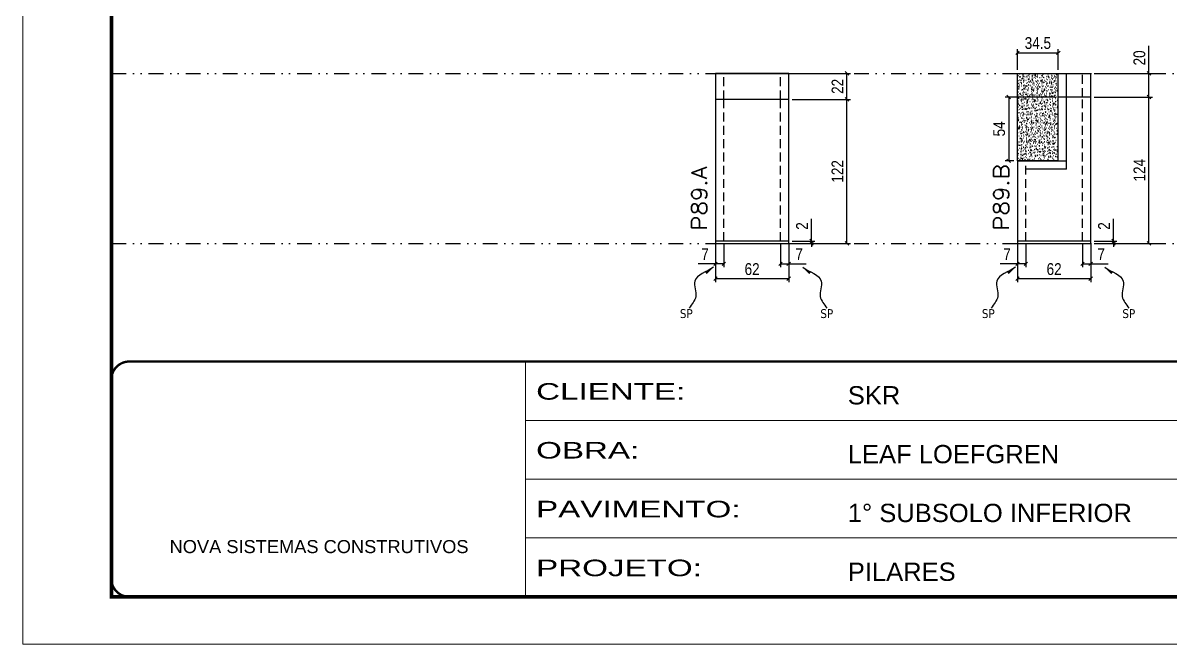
# Model space of a CAD drawing. Extents: x 14400 to 27878, y -21631 to 6985.
# Drawn here: x 17597 to 18569, y -11294 to -10768 of the extents above; entities that cross this region are included whole.
import ezdxf

# ---------------------------------------------------------------- set-up
doc = ezdxf.new("R2010")
doc.units = 0
for name, pattern in [('CONTINUO', [0]), ('DASHED', [0.75, 0.5, -0.25]), ('DIVIDE2', [0.625, 0.25, -0.125, 0, -0.125, 0, -0.125]), ('HIDDEN', [0.375, 0.25, -0.125])]:
    doc.linetypes.add(name, pattern=pattern)
for name, color, linetype in [('COTA', 241, 'Continuous'), ('Nível', 160, 'Continuous'), ('Painéis', 200, 'Continuous'), ('SARR_2.2x7', 40, 'Continuous'), ('Sarrafo de Pressão', 42, 'HIDDEN'), ('texto', 7, 'Continuous')]:
    doc.layers.add(name, color=color, linetype=linetype)
for name, color, linetype, lineweight in [('Folhas', 255, 'Continuous', 9), ('SARRAFO DE PRESSAO', 251, 'DASHED', 9), ('Texto Seção', 7, 'Continuous', 15)]:
    doc.layers.add(name, color=color, linetype=linetype, lineweight=lineweight)
doc.styles.add('ARIAL', font='arial.ttf')
doc.styles.add('COTA TECNICA', font='techl___.ttf', dxfattribs={"height": 10})
doc.styles.add('COTA TECNICA-50', font='techl___.ttf', dxfattribs={"height": 10})
doc.styles.add('REGUA-120', font='ROMANS.shx', dxfattribs={"height": 15})
doc.styles.get("Standard").update_dxf_attribs({"font": 'arial.ttf'})
doc.styles.add('Tecnologia', font='')
doc.styles.get('Tecnologia').set_extended_font_data('Forgotten Futurist')
doc.dimstyles.new('COTA PAINEL-50', dxfattribs={"dimtxt": 10, "dimasz": 3, "dimexe": 3, "dimexo": 3, "dimgap": 3, "dimtad": 1, "dimdec": 1, "dimzin": 12, "dimdsep": 46, "dimtxsty": 'COTA TECNICA-50', "dimblk1": 'OBLIQUE', "dimblk2": 'OBLIQUE', "dimsah": 1, "dimcen": 0.9, "dimclrd": 4, "dimclre": 4, "dimclrt": 240, "dimadec": 1, "dimazin": 3, "dimtfac": 1, "dimtdec": 1, "dimtmove": 0, "dimatfit": 3, "dimfxl": 1, "dimtolj": 1, "dimtzin": 12, "dimarcsym": 0})
doc.dimstyles.new('PAINEL', dxfattribs={"dimtxt": 10, "dimasz": 3, "dimexe": 3, "dimexo": 3, "dimgap": 3, "dimtad": 1, "dimdec": 1, "dimzin": 12, "dimdsep": 46, "dimtxsty": 'COTA TECNICA', "dimblk1": 'OBLIQUE', "dimblk2": 'OBLIQUE', "dimsah": 1, "dimcen": 0.9, "dimclrd": 4, "dimclre": 4, "dimclrt": 240, "dimadec": 1, "dimazin": 3, "dimtfac": 1, "dimtdec": 1, "dimtmove": 0, "dimatfit": 3, "dimfxl": 1, "dimtolj": 1, "dimtzin": 12, "dimarcsym": 0})
doc.dimstyles.get("Standard").update_dxf_attribs({"dimtxt": 0.18, "dimasz": 0.18, "dimexe": 0.18, "dimexo": 0.0625, "dimgap": 0.09, "dimtad": 0, "dimtih": 1, "dimtoh": 1, "dimdec": 4, "dimzin": 0, "dimdsep": 46, "dimtxsty": 'Standard', "dimcen": 0.09, "dimadec": 0, "dimazin": 0, "dimtfac": 1, "dimtdec": 4, "dimtofl": 0, "dimtmove": 0, "dimatfit": 3, "dimfxl": 1, "dimtolj": 1, "dimtzin": 0, "dimarcsym": 0})

# ---------------------------------------------------------------- blocks, each defined once
blk = doc.blocks.new('9999999999')
at = {"color": 30, "linetype": 'CONTINUO'}
for p, q in [((98564.56, 34230.21), (98564.56, 34429.45)), ((98564.56, 34379.64), (99583.98, 34379.64)), ((98564.56, 34329.83), (99487.98, 34329.83)), ((98564.56, 34280.02), (99487.98, 34280.02))]:
    blk.add_line(p, q, dxfattribs=at)
at = {"color": 30, "linetype": 'CONTINUO', "const_width": 2}
blk.add_lwpolyline([(99583.98, 34230.21), (99583.98, 34414.45, 0.414214), (99568.98, 34429.45), (98228.98, 34429.45, 0.414214), (98213.98, 34414.45), (98213.98, 34245.21, 0.414214), (98228.98, 34230.21), (99583.98, 34230.21)], format="xyb", dxfattribs=at)
at = {"layer": 'Folhas'}
blk.add_lwpolyline([(98138.98, 34190.21), (99623.98, 34190.21), (99623.98, 35240.21), (98138.98, 35240.21)], close=True, dxfattribs=at)
at = {"layer": 'Folhas', "color": 30, "const_width": 3}
blk.add_lwpolyline([(98213.98, 34230.21), (99583.98, 34230.21), (99583.98, 35200.21), (98213.98, 35200.21)], close=True, dxfattribs=at)
at = {"color": 7, "linetype": 'Continuous', "ltscale": 5, "style": 'ARIAL'}
for s, height, p in [('SKR', 15.483, (98837.68, 34393.13)), ('LEAF LOEFGREN', 15.4829, (98837.68, 34343.32)), ('1° SUBSOLO INFERIOR', 15.4829, (98837.68, 34293.51)), ('NOVA SISTEMAS CONSTRUTIVOS', 11.0592, (98263.19, 34267.21)), ('PILARES', 15.483, (98837.68, 34243.7))]:
    blk.add_text(s, height=height, dxfattribs=at).set_placement(p)
at = {"layer": 'Folhas', "color": 7, "style": 'Tecnologia', "width": 1.5}
for s, p in [('CLIENTE:', (98573.65, 34397.17)), ('OBRA:', (98573.65, 34347.31)), ('PAVIMENTO:', (98573.65, 34297.5)), ('PROJETO:', (98573.65, 34247.69))]:
    blk.add_text(s, height=14, dxfattribs=at).set_placement(p)
blk = doc.blocks.new('_Oblique')
at = {"color": 0, "linetype": 'ByBlock', "lineweight": -2}
blk.add_line((-0.5, -0.5), (0.5, 0.5), dxfattribs=at)
blk = doc.blocks.new('*D1961')
at = {"layer": 'COTA', "color": 4, "lineweight": -2, "transparency": 16777216}
for p, q in [((18183.61, -10955.62), (18183.61, -10987.51)), ((18245.61, -10955.62), (18245.61, -10987.51)), ((18245.61, -10984.51), (18183.61, -10984.51))]:
    blk.add_line(p, q, dxfattribs=at)
at = {"layer": 'Defpoints', "color": 0, "transparency": 16777216}
for p in [(18183.61, -10952.62), (18245.61, -10952.62), (18183.61, -10984.51)]:
    blk.add_point(p, dxfattribs=at)
at = {"layer": 'COTA', "color": 4, "lineweight": -2, "transparency": 16777216, "xscale": 3, "yscale": 3, "zscale": 3, "rotation": 180}
blk.add_blockref('_Oblique', (18183.61, -10984.51), dxfattribs=at)
at = {"layer": 'COTA', "color": 4, "lineweight": -2, "transparency": 16777216, "xscale": 3, "yscale": 3, "zscale": 3}
blk.add_blockref('_Oblique', (18245.61, -10984.51), dxfattribs=at)
at = {"layer": 'COTA', "color": 240, "transparency": 16777216, "insert": (18214.61, -10976.41), "char_height": 10, "attachment_point": 5, "style": 'COTA TECNICA'}
blk.add_mtext('\\A1;62', dxfattribs=at)
blk = doc.blocks.new('*D1962')
at = {"layer": 'COTA', "color": 4, "lineweight": -2, "transparency": 16777216}
for p, q in [((18238.61, -10955.62), (18238.61, -10974.86)), ((18245.61, -10957.62), (18245.61, -10974.86)), ((18238.61, -10971.86), (18245.61, -10971.86)), ((18245.61, -10971.86), (18260.34, -10971.86))]:
    blk.add_line(p, q, dxfattribs=at)
at = {"layer": 'Defpoints', "color": 0, "transparency": 16777216}
for p in [(18238.61, -10952.62), (18245.61, -10954.62), (18245.61, -10971.86)]:
    blk.add_point(p, dxfattribs=at)
at = {"layer": 'COTA', "color": 4, "lineweight": -2, "transparency": 16777216, "xscale": 3, "yscale": 3, "zscale": 3, "rotation": 180}
blk.add_blockref('_Oblique', (18238.61, -10971.86), dxfattribs=at)
at = {"layer": 'COTA', "color": 4, "lineweight": -2, "transparency": 16777216, "xscale": 3, "yscale": 3, "zscale": 3}
blk.add_blockref('_Oblique', (18245.61, -10971.86), dxfattribs=at)
at = {"layer": 'COTA', "color": 240, "transparency": 16777216, "insert": (18254.47, -10963.78), "char_height": 10, "attachment_point": 5, "style": 'COTA TECNICA-50'}
blk.add_mtext('\\A1;7', dxfattribs=at)
blk = doc.blocks.new('*D1963')
at = {"layer": 'COTA', "color": 4, "lineweight": -2, "transparency": 16777216}
for p, q in [((18183.61, -10957.62), (18183.61, -10974.86)), ((18190.61, -10955.62), (18190.61, -10974.86)), ((18183.61, -10971.86), (18168.87, -10971.86)), ((18190.61, -10971.86), (18183.61, -10971.86))]:
    blk.add_line(p, q, dxfattribs=at)
at = {"layer": 'Defpoints', "color": 0, "transparency": 16777216}
for p in [(18183.61, -10954.62), (18190.61, -10952.62), (18183.61, -10971.86)]:
    blk.add_point(p, dxfattribs=at)
at = {"layer": 'COTA', "color": 4, "lineweight": -2, "transparency": 16777216, "xscale": 3, "yscale": 3, "zscale": 3, "rotation": 180}
blk.add_blockref('_Oblique', (18183.61, -10971.86), dxfattribs=at)
at = {"layer": 'COTA', "color": 4, "lineweight": -2, "transparency": 16777216, "xscale": 3, "yscale": 3, "zscale": 3}
blk.add_blockref('_Oblique', (18190.61, -10971.86), dxfattribs=at)
at = {"layer": 'COTA', "color": 240, "transparency": 16777216, "insert": (18174.74, -10963.78), "char_height": 10, "attachment_point": 5, "style": 'COTA TECNICA-50'}
blk.add_mtext('\\A1;7', dxfattribs=at)
blk = doc.blocks.new('*D1964')
at = {"layer": 'COTA', "color": 4, "lineweight": -2, "transparency": 16777216}
for p, q in [((18264.86, -10952.62), (18264.86, -10933.81)), ((18248.61, -10952.62), (18267.86, -10952.62)), ((18248.61, -10954.62), (18267.86, -10954.62)), ((18264.86, -10954.62), (18264.86, -10952.62)), ((18264.86, -10954.62), (18264.86, -10957.62))]:
    blk.add_line(p, q, dxfattribs=at)
at = {"layer": 'Defpoints', "color": 0, "transparency": 16777216}
for p in [(18245.61, -10952.62), (18245.61, -10954.62), (18264.86, -10954.62)]:
    blk.add_point(p, dxfattribs=at)
at = {"layer": 'COTA', "color": 4, "lineweight": -2, "transparency": 16777216, "xscale": 3, "yscale": 3, "zscale": 3}
for p, rotation in [((18264.86, -10952.62), 270), ((18264.86, -10954.62), 90)]:
    blk.add_blockref('_Oblique', p, dxfattribs=dict(at, rotation=rotation))
at = {"layer": 'COTA', "color": 240, "transparency": 16777216, "insert": (18256.86, -10939.87), "char_height": 10, "attachment_point": 5, "rotation": 90, "style": 'COTA TECNICA-50'}
blk.add_mtext('\\A1;2', dxfattribs=at)
blk = doc.blocks.new('*D1965')
at = {"layer": 'COTA', "color": 4, "linetype": 'ByBlock', "lineweight": -2, "transparency": 16777216}
for p, q in [((18248.61, -10832.62), (18297.97, -10832.62)), ((18294.97, -10954.62), (18294.97, -10832.62)), ((18248.61, -10954.62), (18297.97, -10954.62))]:
    blk.add_line(p, q, dxfattribs=at)
at = {"layer": 'Defpoints', "color": 0, "linetype": 'ByBlock', "transparency": 16777216}
for p in [(18245.61, -10832.62), (18294.97, -10832.62), (18245.61, -10954.62)]:
    blk.add_point(p, dxfattribs=at)
at = {"layer": 'COTA', "color": 4, "linetype": 'ByBlock', "lineweight": -2, "transparency": 16777216, "xscale": 3, "yscale": 3, "zscale": 3}
for p, rotation in [((18294.97, -10832.62), 90), ((18294.97, -10954.62), 270)]:
    blk.add_blockref('_Oblique', p, dxfattribs=dict(at, rotation=rotation))
at = {"layer": 'COTA', "color": 240, "linetype": 'ByBlock', "transparency": 16777216, "insert": (18286.91, -10893.62), "char_height": 10, "attachment_point": 5, "rotation": 90, "style": 'COTA TECNICA'}
blk.add_mtext('\\A1;122', dxfattribs=at)
blk = doc.blocks.new('*D1966')
at = {"layer": 'COTA', "color": 4, "linetype": 'ByBlock', "lineweight": -2, "transparency": 16777216}
for p, q in [((18248.61, -10832.62), (18297.97, -10832.62)), ((18294.97, -10954.62), (18294.97, -10832.62)), ((18248.61, -10954.62), (18297.97, -10954.62))]:
    blk.add_line(p, q, dxfattribs=at)
at = {"layer": 'Defpoints', "color": 0, "linetype": 'ByBlock', "transparency": 16777216}
for p in [(18245.61, -10832.62), (18294.97, -10832.62), (18245.61, -10954.62)]:
    blk.add_point(p, dxfattribs=at)
at = {"layer": 'COTA', "color": 4, "linetype": 'ByBlock', "lineweight": -2, "transparency": 16777216, "xscale": 3, "yscale": 3, "zscale": 3}
for p, rotation in [((18294.97, -10832.62), 90), ((18294.97, -10954.62), 270)]:
    blk.add_blockref('_Oblique', p, dxfattribs=dict(at, rotation=rotation))
at = {"layer": 'COTA', "color": 240, "linetype": 'ByBlock', "transparency": 16777216, "insert": (18286.91, -10893.62), "char_height": 10, "attachment_point": 5, "rotation": 90, "style": 'COTA TECNICA'}
blk.add_mtext('\\A1;122', dxfattribs=at)
blk = doc.blocks.new('*D1967')
at = {"layer": 'COTA', "color": 4, "lineweight": -2, "transparency": 16777216}
for p, q in [((18439.41, -10955.62), (18439.41, -10987.51)), ((18501.41, -10955.62), (18501.41, -10987.51)), ((18501.41, -10984.51), (18439.41, -10984.51))]:
    blk.add_line(p, q, dxfattribs=at)
at = {"layer": 'Defpoints', "color": 0, "transparency": 16777216}
for p in [(18439.41, -10952.62), (18501.41, -10952.62), (18439.41, -10984.51)]:
    blk.add_point(p, dxfattribs=at)
at = {"layer": 'COTA', "color": 4, "lineweight": -2, "transparency": 16777216, "xscale": 3, "yscale": 3, "zscale": 3, "rotation": 180}
blk.add_blockref('_Oblique', (18439.41, -10984.51), dxfattribs=at)
at = {"layer": 'COTA', "color": 4, "lineweight": -2, "transparency": 16777216, "xscale": 3, "yscale": 3, "zscale": 3}
blk.add_blockref('_Oblique', (18501.41, -10984.51), dxfattribs=at)
at = {"layer": 'COTA', "color": 240, "transparency": 16777216, "insert": (18470.41, -10976.41), "char_height": 10, "attachment_point": 5, "style": 'COTA TECNICA'}
blk.add_mtext('\\A1;62', dxfattribs=at)
blk = doc.blocks.new('*D1968')
at = {"layer": 'COTA', "color": 4, "lineweight": -2, "transparency": 16777216}
for p, q in [((18494.41, -10955.62), (18494.41, -10974.86)), ((18501.41, -10957.62), (18501.41, -10974.86)), ((18494.41, -10971.86), (18501.41, -10971.86)), ((18501.41, -10971.86), (18516.14, -10971.86))]:
    blk.add_line(p, q, dxfattribs=at)
at = {"layer": 'Defpoints', "color": 0, "transparency": 16777216}
for p in [(18494.41, -10952.62), (18501.41, -10954.62), (18501.41, -10971.86)]:
    blk.add_point(p, dxfattribs=at)
at = {"layer": 'COTA', "color": 4, "lineweight": -2, "transparency": 16777216, "xscale": 3, "yscale": 3, "zscale": 3, "rotation": 180}
blk.add_blockref('_Oblique', (18494.41, -10971.86), dxfattribs=at)
at = {"layer": 'COTA', "color": 4, "lineweight": -2, "transparency": 16777216, "xscale": 3, "yscale": 3, "zscale": 3}
blk.add_blockref('_Oblique', (18501.41, -10971.86), dxfattribs=at)
at = {"layer": 'COTA', "color": 240, "transparency": 16777216, "insert": (18510.27, -10963.78), "char_height": 10, "attachment_point": 5, "style": 'COTA TECNICA-50'}
blk.add_mtext('\\A1;7', dxfattribs=at)
blk = doc.blocks.new('*D1969')
at = {"layer": 'COTA', "color": 4, "lineweight": -2, "transparency": 16777216}
for p, q in [((18439.41, -10957.62), (18439.41, -10974.86)), ((18446.41, -10955.62), (18446.41, -10974.86)), ((18439.41, -10971.86), (18424.68, -10971.86)), ((18446.41, -10971.86), (18439.41, -10971.86))]:
    blk.add_line(p, q, dxfattribs=at)
at = {"layer": 'Defpoints', "color": 0, "transparency": 16777216}
for p in [(18439.41, -10954.62), (18446.41, -10952.62), (18439.41, -10971.86)]:
    blk.add_point(p, dxfattribs=at)
at = {"layer": 'COTA', "color": 4, "lineweight": -2, "transparency": 16777216, "xscale": 3, "yscale": 3, "zscale": 3, "rotation": 180}
blk.add_blockref('_Oblique', (18439.41, -10971.86), dxfattribs=at)
at = {"layer": 'COTA', "color": 4, "lineweight": -2, "transparency": 16777216, "xscale": 3, "yscale": 3, "zscale": 3}
blk.add_blockref('_Oblique', (18446.41, -10971.86), dxfattribs=at)
at = {"layer": 'COTA', "color": 240, "transparency": 16777216, "insert": (18430.54, -10963.78), "char_height": 10, "attachment_point": 5, "style": 'COTA TECNICA-50'}
blk.add_mtext('\\A1;7', dxfattribs=at)
blk = doc.blocks.new('*D1970')
at = {"layer": 'COTA', "color": 4, "lineweight": -2, "transparency": 16777216}
for p, q in [((18520.67, -10952.62), (18520.67, -10933.81)), ((18504.41, -10952.62), (18523.67, -10952.62)), ((18504.41, -10954.62), (18523.67, -10954.62)), ((18520.67, -10954.62), (18520.67, -10952.62)), ((18520.67, -10954.62), (18520.67, -10957.62))]:
    blk.add_line(p, q, dxfattribs=at)
at = {"layer": 'Defpoints', "color": 0, "transparency": 16777216}
for p in [(18501.41, -10952.62), (18501.41, -10954.62), (18520.67, -10954.62)]:
    blk.add_point(p, dxfattribs=at)
at = {"layer": 'COTA', "color": 4, "lineweight": -2, "transparency": 16777216, "xscale": 3, "yscale": 3, "zscale": 3}
for p, rotation in [((18520.67, -10952.62), 270), ((18520.67, -10954.62), 90)]:
    blk.add_blockref('_Oblique', p, dxfattribs=dict(at, rotation=rotation))
at = {"layer": 'COTA', "color": 240, "transparency": 16777216, "insert": (18512.67, -10939.87), "char_height": 10, "attachment_point": 5, "rotation": 90, "style": 'COTA TECNICA-50'}
blk.add_mtext('\\A1;2', dxfattribs=at)
blk = doc.blocks.new('*D1971')
at = {"layer": 'COTA', "color": 4, "lineweight": -2, "transparency": 16777216}
for p, q in [((18550.78, -10810.62), (18550.78, -10787.41)), ((18504.41, -10810.62), (18553.78, -10810.62)), ((18550.78, -10830.62), (18550.78, -10810.62)), ((18504.41, -10830.62), (18553.78, -10830.62))]:
    blk.add_line(p, q, dxfattribs=at)
at = {"layer": 'Defpoints', "color": 0, "transparency": 16777216}
for p in [(18501.41, -10810.62), (18550.78, -10810.62), (18501.41, -10830.62)]:
    blk.add_point(p, dxfattribs=at)
at = {"layer": 'COTA', "color": 4, "lineweight": -2, "transparency": 16777216, "xscale": 3, "yscale": 3, "zscale": 3}
for p, rotation in [((18550.78, -10810.62), 90), ((18550.78, -10830.62), 270)]:
    blk.add_blockref('_Oblique', p, dxfattribs=dict(at, rotation=rotation))
at = {"layer": 'COTA', "color": 240, "transparency": 16777216, "insert": (18542.67, -10797.51), "char_height": 10, "attachment_point": 5, "rotation": 90, "style": 'COTA TECNICA-50'}
blk.add_mtext('\\A1;20', dxfattribs=at)
blk = doc.blocks.new('*D1972')
at = {"layer": 'COTA', "color": 4, "linetype": 'ByBlock', "lineweight": -2, "transparency": 16777216}
for p, q in [((18504.41, -10830.62), (18553.78, -10830.62)), ((18550.78, -10954.62), (18550.78, -10830.62)), ((18504.41, -10954.62), (18553.78, -10954.62))]:
    blk.add_line(p, q, dxfattribs=at)
at = {"layer": 'Defpoints', "color": 0, "linetype": 'ByBlock', "transparency": 16777216}
for p in [(18501.41, -10830.62), (18550.78, -10830.62), (18501.41, -10954.62)]:
    blk.add_point(p, dxfattribs=at)
at = {"layer": 'COTA', "color": 4, "linetype": 'ByBlock', "lineweight": -2, "transparency": 16777216, "xscale": 3, "yscale": 3, "zscale": 3}
for p, rotation in [((18550.78, -10830.62), 90), ((18550.78, -10954.62), 270)]:
    blk.add_blockref('_Oblique', p, dxfattribs=dict(at, rotation=rotation))
at = {"layer": 'COTA', "color": 240, "linetype": 'ByBlock', "transparency": 16777216, "insert": (18542.7, -10892.62), "char_height": 10, "attachment_point": 5, "rotation": 90, "style": 'COTA TECNICA'}
blk.add_mtext('\\A1;124', dxfattribs=at)
blk = doc.blocks.new('*D1973')
at = {"layer": 'COTA', "color": 4, "linetype": 'ByBlock', "lineweight": -2, "transparency": 16777216}
for p, q in [((18504.41, -10830.62), (18553.78, -10830.62)), ((18550.78, -10954.62), (18550.78, -10830.62)), ((18504.41, -10954.62), (18553.78, -10954.62))]:
    blk.add_line(p, q, dxfattribs=at)
at = {"layer": 'Defpoints', "color": 0, "linetype": 'ByBlock', "transparency": 16777216}
for p in [(18501.41, -10830.62), (18550.78, -10830.62), (18501.41, -10954.62)]:
    blk.add_point(p, dxfattribs=at)
at = {"layer": 'COTA', "color": 4, "linetype": 'ByBlock', "lineweight": -2, "transparency": 16777216, "xscale": 3, "yscale": 3, "zscale": 3}
for p, rotation in [((18550.78, -10830.62), 90), ((18550.78, -10954.62), 270)]:
    blk.add_blockref('_Oblique', p, dxfattribs=dict(at, rotation=rotation))
at = {"layer": 'COTA', "color": 240, "linetype": 'ByBlock', "transparency": 16777216, "insert": (18542.7, -10892.62), "char_height": 10, "attachment_point": 5, "rotation": 90, "style": 'COTA TECNICA'}
blk.add_mtext('\\A1;124', dxfattribs=at)
blk = doc.blocks.new('*D1977')
at = {"layer": 'COTA', "color": 4, "lineweight": -2, "transparency": 16777216}
for p, q in [((18248.61, -10810.62), (18297.97, -10810.62)), ((18294.97, -10832.62), (18294.97, -10810.62)), ((18248.61, -10832.62), (18297.97, -10832.62))]:
    blk.add_line(p, q, dxfattribs=at)
at = {"layer": 'Defpoints', "color": 0, "transparency": 16777216}
for p in [(18245.61, -10810.62), (18294.97, -10810.62), (18245.61, -10832.62)]:
    blk.add_point(p, dxfattribs=at)
at = {"layer": 'COTA', "color": 4, "lineweight": -2, "transparency": 16777216, "xscale": 3, "yscale": 3, "zscale": 3}
for p, rotation in [((18294.97, -10810.62), 90), ((18294.97, -10832.62), 270)]:
    blk.add_blockref('_Oblique', p, dxfattribs=dict(at, rotation=rotation))
at = {"layer": 'COTA', "color": 240, "transparency": 16777216, "insert": (18286.97, -10821.62), "char_height": 10, "attachment_point": 5, "rotation": 90, "style": 'COTA TECNICA'}
blk.add_mtext('\\A1;22', dxfattribs=at)
blk = doc.blocks.new('*D1978')
at = {"layer": 'COTA', "color": 4, "lineweight": -2, "transparency": 16777216}
for p, q in [((18470.91, -10830.62), (18428.99, -10830.62)), ((18431.99, -10830.62), (18431.99, -10884.62)), ((18436.41, -10884.62), (18428.99, -10884.62))]:
    blk.add_line(p, q, dxfattribs=at)
at = {"layer": 'Defpoints', "color": 0, "transparency": 16777216}
for p in [(18473.91, -10830.62), (18431.99, -10884.62), (18439.41, -10884.62)]:
    blk.add_point(p, dxfattribs=at)
at = {"layer": 'COTA', "color": 4, "lineweight": -2, "transparency": 16777216, "xscale": 3, "yscale": 3, "zscale": 3}
for p, rotation in [((18431.99, -10830.62), 90), ((18431.99, -10884.62), 270)]:
    blk.add_blockref('_Oblique', p, dxfattribs=dict(at, rotation=rotation))
at = {"layer": 'COTA', "color": 240, "transparency": 16777216, "insert": (18423.88, -10857.62), "char_height": 10, "attachment_point": 5, "rotation": 90, "style": 'COTA TECNICA'}
blk.add_mtext('\\A1;54', dxfattribs=at)
blk = doc.blocks.new('*D1979')
at = {"layer": 'COTA', "color": 4, "lineweight": -2, "transparency": 16777216}
for p, q in [((18439.41, -10807.62), (18439.41, -10790.18)), ((18439.41, -10793.18), (18473.91, -10793.18)), ((18473.91, -10807.62), (18473.91, -10790.18))]:
    blk.add_line(p, q, dxfattribs=at)
at = {"layer": 'Defpoints', "color": 0, "transparency": 16777216}
for p in [(18473.91, -10793.18), (18439.41, -10810.62), (18473.91, -10810.62)]:
    blk.add_point(p, dxfattribs=at)
at = {"layer": 'COTA', "color": 4, "lineweight": -2, "transparency": 16777216, "xscale": 3, "yscale": 3, "zscale": 3, "rotation": 180}
blk.add_blockref('_Oblique', (18439.41, -10793.18), dxfattribs=at)
at = {"layer": 'COTA', "color": 4, "lineweight": -2, "transparency": 16777216, "xscale": 3, "yscale": 3, "zscale": 3}
blk.add_blockref('_Oblique', (18473.91, -10793.18), dxfattribs=at)
at = {"layer": 'COTA', "color": 240, "transparency": 16777216, "insert": (18456.66, -10784.96), "char_height": 10, "attachment_point": 5, "style": 'COTA TECNICA'}
blk.add_mtext('\\A1;34.5', dxfattribs=at)

msp = doc.modelspace()

# ---------------------------------------------------------------- hatches: boundary and pattern name
at = {"layer": 'COTA'}
h = msp.add_hatch(dxfattribs=at)
h.set_pattern_fill('AR-CONC', color=256, scale=0.03)
h.paths.add_polyline_path([(18473.91, -10810.62), (18439.41, -10810.62), (18439.41, -10884.62), (18473.91, -10884.62)])

# ---------------------------------------------------------------- linework, layer by layer
for p, q in [((18439.41, -10884.62), (18439.41, -10810.62)), ((18439.41, -10810.62), (18473.91, -10810.62))]:
    msp.add_line(p, q, dxfattribs=at)
at = {"layer": 'Nível', "color": 4, "linetype": 'DIVIDE2', "ltscale": 50}
for p, q in [((17671.97, -10810.62), (19041.97, -10810.62)), ((17671.97, -10954.62), (19041.97, -10954.62))]:
    msp.add_line(p, q, dxfattribs=at)
at = {"layer": 'Painéis'}
for p, q in [((18183.61, -10810.62), (18245.61, -10810.62)), ((18245.61, -10810.62), (18183.61, -10810.62)), ((18245.61, -10810.62), (18183.61, -10810.62)), ((18183.61, -10810.62), (18183.61, -10952.62)), ((18245.61, -10952.62), (18245.61, -10810.62)), ((18473.91, -10884.62), (18473.91, -10810.62)), ((18473.91, -10810.62), (18501.41, -10810.62)), ((18501.41, -10884.62), (18501.41, -10810.62)), ((18245.61, -10832.62), (18183.61, -10832.62)), ((18501.41, -10830.62), (18473.91, -10830.62)), ((18439.41, -10884.62), (18473.91, -10884.62)), ((18473.91, -10884.62), (18439.41, -10884.62)), ((18439.41, -10884.62), (18439.41, -10952.62)), ((18473.91, -10884.62), (18439.41, -10884.62)), ((18480.91, -10891.62), (18480.91, -10884.62)), ((18501.41, -10952.62), (18501.41, -10884.62))]:
    msp.add_line(p, q, dxfattribs=at)
for points in [[(18245.61, -10952.62), (18183.61, -10952.62), (18183.61, -10954.62), (18245.61, -10954.62)], [(18501.41, -10952.62), (18439.41, -10952.62), (18439.41, -10954.62), (18501.41, -10954.62)]]:
    msp.add_lwpolyline(points, close=True, dxfattribs=at)
at = {"layer": 'SARR_2.2x7'}
for p, q in [((18480.91, -10830.62), (18480.91, -10810.62)), ((18480.91, -10884.62), (18480.91, -10830.62)), ((18480.91, -10891.62), (18446.41, -10891.62)), ((18473.91, -10884.62), (18480.91, -10884.62))]:
    msp.add_line(p, q, dxfattribs=at)
at = {"layer": 'Sarrafo de Pressão', "ltscale": 30}
for p, q in [((18190.61, -10810.62), (18190.61, -10810.62)), ((18190.61, -10832.62), (18190.61, -10810.62)), ((18238.61, -10810.62), (18238.61, -10810.62)), ((18238.61, -10832.62), (18238.61, -10810.62)), ((18494.41, -10830.62), (18494.41, -10810.62)), ((18190.61, -10952.62), (18190.61, -10832.62)), ((18238.61, -10952.62), (18238.61, -10832.62)), ((18494.41, -10952.62), (18494.41, -10830.62)), ((18446.41, -10952.62), (18446.41, -10884.62)), ((18446.41, -10884.62), (18446.41, -10884.62)), ((18494.41, -10884.62), (18494.41, -10884.62))]:
    msp.add_line(p, q, dxfattribs=at)

# ---------------------------------------------------------------- block references
at = {"layer": 'SARRAFO DE PRESSAO', "color": 6, "linetype": 'ByBlock'}
msp.add_blockref('9999999999', (-80542.01, -45484.1), dxfattribs=at)

# ---------------------------------------------------------------- texts
at = {"layer": 'texto', "color": 0, "char_height": 7.5, "attachment_point": 5}
for insert in [(18158.83, -11014.11), (18277.85, -11014.11), (18414.63, -11014.11), (18533.66, -11014.11)]:
    msp.add_mtext('{\\fTahoma|b0|i0|c0|p34;\\C4;SP}', dxfattribs=dict(at, insert=insert))
at = {"layer": 'Texto Seção', "style": 'REGUA-120', "width": 1.1}
for s, p in [('P89.A', (18176.36, -10943.85)), ('P89.B', (18432.16, -10943.85))]:
    msp.add_text(s, height=13, rotation=90, dxfattribs=at).set_placement(p)

# ---------------------------------------------------------------- dimensions: what is measured, and where the dimension line sits
at = {"layer": 'COTA'}
for base, p1, p2, dimstyle, picture, middle in [((18473.91, -10793.18), (18439.41, -10810.62), (18473.91, -10810.62), 'PAINEL', '*D1979', (18456.66, -10784.96)), ((18245.61, -10971.86), (18238.61, -10952.62), (18245.61, -10954.62), 'COTA PAINEL-50', '*D1962', (18254.47, -10963.78)), ((18501.41, -10971.86), (18494.41, -10952.62), (18501.41, -10954.62), 'COTA PAINEL-50', '*D1968', (18510.27, -10963.78))]:
    dim = msp.add_linear_dim(base=base, p1=p1, p2=p2, dimstyle=dimstyle, dxfattribs=at)
    dim.commit()
    dim.dimension.update_dxf_attribs({"geometry": picture, "text_midpoint": middle})
for base, p1, p2, angle, dimstyle, picture, middle in [((18550.78, -10810.62), (18501.41, -10830.62), (18501.41, -10810.62), 90, 'COTA PAINEL-50', '*D1971', (18542.67, -10797.51)), ((18294.97, -10810.62), (18245.61, -10832.62), (18245.61, -10810.62), 90, 'PAINEL', '*D1977', (18286.97, -10821.62)), ((18431.99, -10884.62), (18473.91, -10830.62), (18439.41, -10884.62), 90, 'PAINEL', '*D1978', (18423.88, -10857.62)), ((18183.61, -10971.86), (18190.61, -10952.62), (18183.61, -10954.62), 180, 'COTA PAINEL-50', '*D1963', (18174.74, -10963.78)), ((18439.41, -10971.86), (18446.41, -10952.62), (18439.41, -10954.62), 180, 'COTA PAINEL-50', '*D1969', (18430.54, -10963.78))]:
    dim = msp.add_linear_dim(base=base, p1=p1, p2=p2, angle=angle, dimstyle=dimstyle, dxfattribs=at)
    dim.commit()
    dim.dimension.update_dxf_attribs({"geometry": picture, "text_midpoint": middle})
at = {"layer": 'COTA', "linetype": 'ByBlock'}
for p1, p2, picture, middle in [((18245.61, -10954.62), (18245.61, -10832.62), '*D1965', (18286.91, -10893.62)), ((18245.61, -10954.62), (18245.61, -10832.62), '*D1966', (18286.91, -10893.62)), ((18501.41, -10954.62), (18501.41, -10830.62), '*D1972', (18542.7, -10892.62)), ((18501.41, -10954.62), (18501.41, -10830.62), '*D1973', (18542.7, -10892.62))]:
    dim = msp.add_aligned_dim(p1=p1, p2=p2, distance=-49.37, dimstyle='PAINEL', dxfattribs=at)
    dim.commit()
    dim.dimension.update_dxf_attribs({"geometry": picture, "text_midpoint": middle})
at = {"layer": 'COTA'}
for base, p1, p2, picture, middle in [((18264.86, -10954.62), (18245.61, -10952.62), (18245.61, -10954.62), '*D1964', (18264.86, -10939.87)), ((18520.67, -10954.62), (18501.41, -10952.62), (18501.41, -10954.62), '*D1970', (18520.67, -10939.87))]:
    dim = msp.add_linear_dim(base=base, p1=p1, p2=p2, angle=90, dimstyle='COTA PAINEL-50', dxfattribs=at)
    dim.commit()
    dim.dimension.update_dxf_attribs({"geometry": picture, "text_midpoint": middle, "dimtype": 160})
for base, p1, p2, picture, middle in [((18183.61, -10984.51), (18245.61, -10952.62), (18183.61, -10952.62), '*D1961', (18214.61, -10976.41)), ((18439.41, -10984.51), (18501.41, -10952.62), (18439.41, -10952.62), '*D1967', (18470.41, -10976.41))]:
    dim = msp.add_linear_dim(base=base, p1=p1, p2=p2, angle=180, dimstyle='PAINEL', override={"dimarcsym": 2}, dxfattribs=at)
    dim.commit()
    dim.dimension.update_dxf_attribs({"geometry": picture, "text_midpoint": middle})

# ---------------------------------------------------------------- leaders
at = {"layer": 'COTA', "path_type": 1}
for points in [[(18181.78, -10974.8), (18165.99, -10986.63), (18166.92, -10999.64), (18161.36, -11009.42)], [(18257.43, -10974.8), (18273.22, -10986.63), (18272.29, -10999.64), (18277.85, -11009.42)], [(18437.58, -10974.8), (18421.79, -10986.63), (18422.72, -10999.64), (18417.17, -11009.42)], [(18513.24, -10974.8), (18529.02, -10986.63), (18528.1, -10999.64), (18533.65, -11009.42)]]:
    msp.add_leader(points, dimstyle='Standard', override={"dimasz": 8}, dxfattribs=at)

doc.saveas('drawing.dxf')
